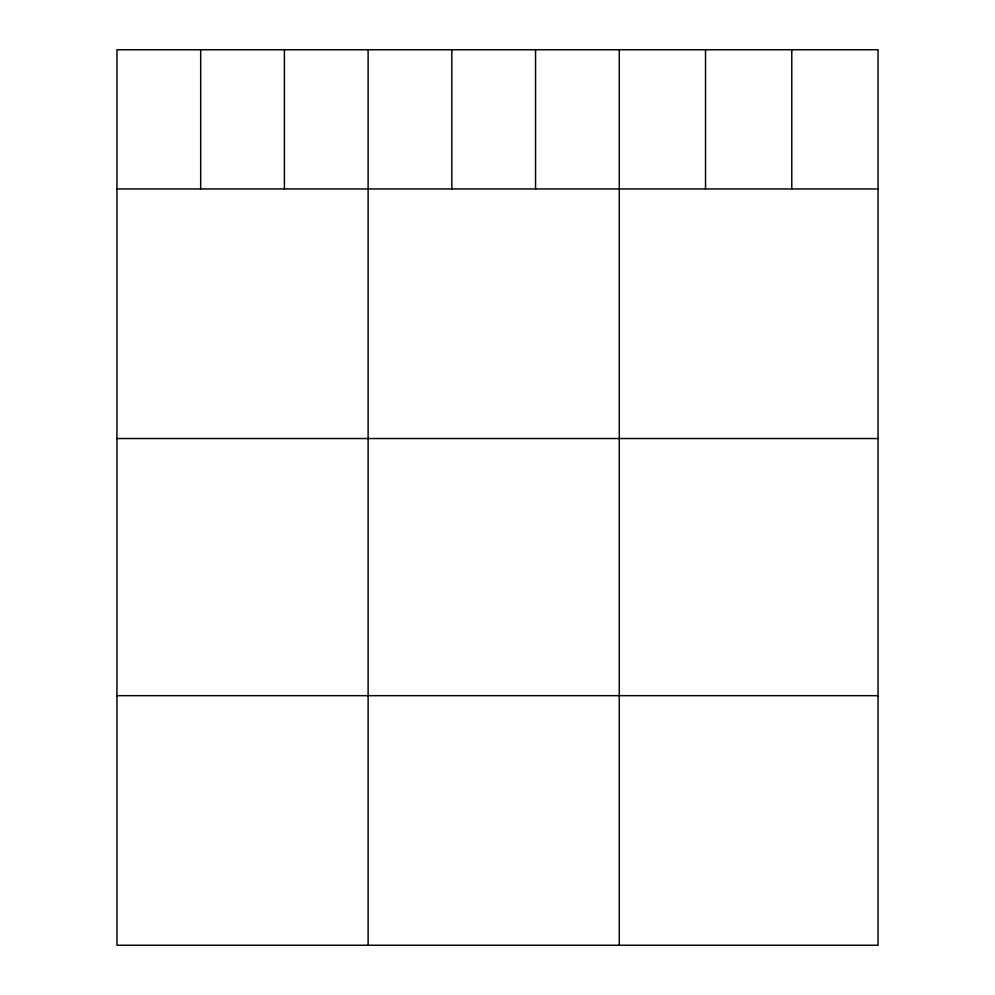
<?xml version="1.0" encoding="UTF-8"?>
<svg xmlns="http://www.w3.org/2000/svg" width="995" height="995" viewBox="0 0 995 995"><rect width="100%" height="100%" fill="white"/><g stroke="black" fill="none" stroke-linecap="round" stroke-linejoin="round"><path stroke-width="1.49" d="M878.05 188.95L878.05 945.25L116.95 945.25L116.95 49.75L878.05 49.75L878.05 188.95L116.95 188.95M116.95 438.534L878.05 438.534M116.95 695.667L878.05 695.667M791.784 49.75L791.784 188.95M705.53 49.75L705.53 188.95M619.276 49.75L619.276 945.25M535.559 49.75L535.559 188.95M451.829 49.75L451.829 188.95M368.113 49.75L368.113 945.25M284.396 49.75L284.396 188.95M200.679 49.75L200.679 188.95"/></g></svg>
